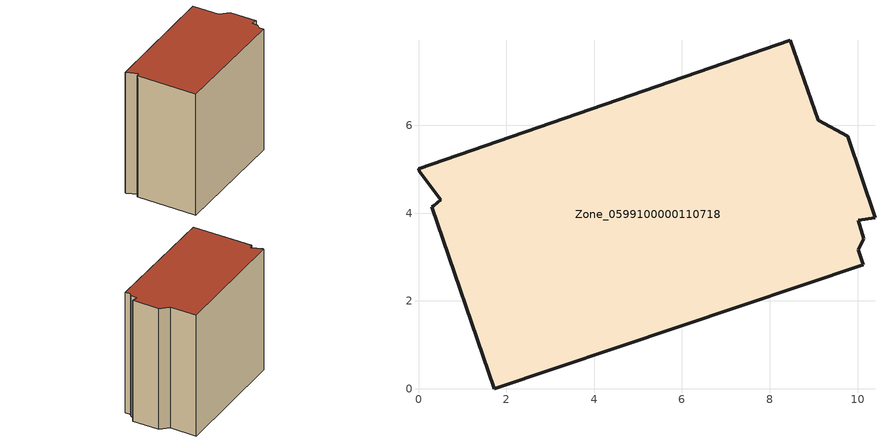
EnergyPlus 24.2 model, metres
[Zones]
Zone_0599100000110718
 floor ground (C_G): 0.51,4.3 0.02,4.96 0,5.01 8.47,7.94 9.1,6.12 9.78,5.75 10.4,3.89 10.02,3.84 10.14,3.42 10.01,3.17 10.13,2.82 1.72,0 0.3,4.14 0.35,4.16 z0
 wall outside (C_F): 9.1,6.12 8.47,7.94 0,5.01 0.02,4.96 0.51,4.3 0.35,4.16 0.3,4.14 1.72,0 10.13,2.82 10.01,3.17 10.14,3.42 10.02,3.84 10.4,3.89 9.78,5.75 9.1,6.12 z0:9.44
 roof outside (C_R): 0.51,4.3 0.35,4.16 0.3,4.14 1.72,0 10.13,2.82 10.01,3.17 10.14,3.42 10.02,3.84 10.4,3.89 9.78,5.75 9.1,6.12 8.47,7.94 0,5.01 0.02,4.96 z9.44
[BUILDING]
Pand.0599100000110718: North Axis=0; Terrain=City; Loads Convergence Tolerance Value=0.04; Temperature Convergence Tolerance Value=0.4; Solar Distribution=FullExterior; Maximum Number of Warmup Days=25; Minimum Number of Warmup Days=1
[Site:Location]
Rotterdam.The.Hague.AP_ZH_NLD Design_Conditions: Latitude=51.96; Longitude=4.45; Time Zone=1; Elevation=-4.5
[SITE:GROUNDTEMPERATURE:BUILDINGSURFACE]
18, 18, 18, 18, 18, 18, 18, 18, 18, 18, 18, 18
[MATERIAL] Thermal Absorptance=0.9; Solar Absorptance=0.7; Visible Absorptance=0.7
Name | Roughness | Thickness | Conductivity | Density | Specific Heat
G.TI.1946 | MediumSmooth | 0.15 | 1 | 540 | 1210
F.TI.1946 | Rough | 0.3 | 0.857143 | 1920 | 840
R.TI.1946 | MediumRough | 0.2 | 0.1 | 1500 | 1000
[CONSTRUCTION]
C_G: G.TI.1946
C_F: F.TI.1946
C_R: R.TI.1946
[ZONE]
Zone_0599100000110718: Type=1; Multiplier=1; Ceiling Height=Autocalculate; Volume=Autocalculate; Floor Area=autocalculate; Part of Total Floor Area=Yes
[ZONEINFILTRATION:DESIGNFLOWRATE]
Infil_Zone_0599100000110718: Zone or ZoneList or Space or SpaceList=Zone_0599100000110718; Schedule=AlwaysOn; Design Flow Rate Calculation Method=Flow/Area; Flow Rate per Floor Area=0.003; Constant Term Coefficient=1; Temperature Term Coefficient=0; Velocity Term Coefficient=0; Velocity Squared Term Coefficient=0
[HVACTEMPLATE:ZONE:IDEALLOADSAIRSYSTEM]
Zone_0599100000110718: Maximum Heating Supply Air Temperature=50; Minimum Cooling Supply Air Temperature=13; Maximum Heating Supply Air Humidity Ratio=0.0156; Minimum Cooling Supply Air Humidity Ratio=0.0077; Heating Limit=NoLimit; Cooling Limit=NoLimit; Dehumidification Control Type=ConstantSensibleHeatRatio; Cooling Sensible Heat Ratio=0.7; Dehumidification Setpoint=60; Humidification Control Type=None; Humidification Setpoint=30; Outdoor Air Method=None; Outdoor Air Flow Rate per Person=0.00944; Outdoor Air Flow Rate per Zone Floor Area=0; Outdoor Air Flow Rate per Zone=0; Demand Controlled Ventilation Type=None; Outdoor Air Economizer Type=NoEconomizer; Heat Recovery Type=None; Sensible Heat Recovery Effectiveness=0.7; Latent Heat Recovery Effectiveness=0.65
[ZONECONTROL:THERMOSTAT]
ThermostatControl_Zone_0599100000110718: Zone or ZoneList=Zone_0599100000110718; Control Type Schedule=DualSetpointControlType; Control 1=Thermostat_Zone_0599100000110718; Temperature Difference Between Cutout And Setpoint=0
[THERMOSTATSETPOINT:DUALSETPOINT]
Thermostat_Zone_0599100000110718: Heating Setpoint Temperature Schedule=HeatingSetpoint_Zone_0599100000110718; Cooling Setpoint Temperature Schedule=CoolingSetpoint_Zone_0599100000110718
[SCHEDULE:COMPACT]
HeatingSetpoint_Zone_0599100000110718: Through: 12/31, For: AllDays, Until: 24:00, 21
CoolingSetpoint_Zone_0599100000110718: Through: 12/31, For: AllDays, Until: 24:00, 24
DualSetpointControlType: Through: 12/31, For: AllDays, Until: 24:00, 4
AlwaysOn: Through: 12/31, For: AllDays, Until: 24:00, 1
